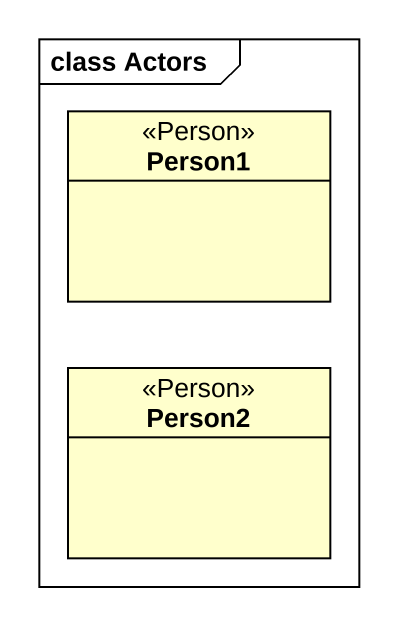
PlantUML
@startuml
mainframe class Actors
hide circle
hide empty members
class Person1 <<Person>>
class Person2 <<Person>>
@enduml
